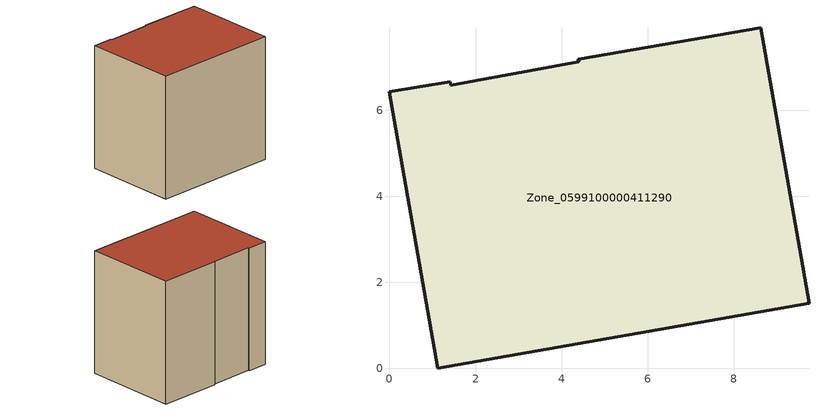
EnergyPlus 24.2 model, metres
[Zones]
Zone_0599100000411290
 floor ground (C_G): 1.41,6.67 1.42,6.58 4.4,7.12 4.39,7.18 8.63,7.92 9.75,1.51 1.12,0 0,6.42 z0
 wall outside (C_F): 9.75,1.51 8.63,7.92 4.39,7.18 4.4,7.12 1.42,6.58 1.41,6.67 0,6.42 1.12,0 9.75,1.51 z0:8.54
 roof outside (C_R): 1.42,6.58 1.41,6.67 0,6.42 1.12,0 9.75,1.51 8.63,7.92 4.39,7.18 4.4,7.12 z8.54
[BUILDING]
Pand.0599100000411290: North Axis=0; Terrain=City; Loads Convergence Tolerance Value=0.04; Temperature Convergence Tolerance Value=0.4; Solar Distribution=FullExterior; Maximum Number of Warmup Days=25; Minimum Number of Warmup Days=1
[Site:Location]
Rotterdam.The.Hague.AP_ZH_NLD Design_Conditions: Latitude=51.96; Longitude=4.45; Time Zone=1; Elevation=-4.5
[SITE:GROUNDTEMPERATURE:BUILDINGSURFACE]
18, 18, 18, 18, 18, 18, 18, 18, 18, 18, 18, 18
[MATERIAL] Thermal Absorptance=0.9; Solar Absorptance=0.7; Visible Absorptance=0.7
Name | Roughness | Thickness | Conductivity | Density | Specific Heat
G.TC.1992-2005 | MediumSmooth | 0.15 | 0.06 | 540 | 1210
F.TC.1992-2005 | Rough | 0.3 | 0.12 | 1920 | 840
R.TC.1992-2005 | MediumRough | 0.2 | 0.08 | 1500 | 1000
[CONSTRUCTION]
C_G: G.TC.1992-2005
C_F: F.TC.1992-2005
C_R: R.TC.1992-2005
[ZONE]
Zone_0599100000411290: Type=1; Multiplier=1; Ceiling Height=Autocalculate; Volume=Autocalculate; Floor Area=autocalculate; Part of Total Floor Area=Yes
[ZONEINFILTRATION:DESIGNFLOWRATE]
Infil_Zone_0599100000411290: Zone or ZoneList or Space or SpaceList=Zone_0599100000411290; Schedule=AlwaysOn; Design Flow Rate Calculation Method=Flow/Area; Flow Rate per Floor Area=0.0015; Constant Term Coefficient=1; Temperature Term Coefficient=0; Velocity Term Coefficient=0; Velocity Squared Term Coefficient=0
[HVACTEMPLATE:ZONE:IDEALLOADSAIRSYSTEM]
Zone_0599100000411290: Maximum Heating Supply Air Temperature=50; Minimum Cooling Supply Air Temperature=13; Maximum Heating Supply Air Humidity Ratio=0.0156; Minimum Cooling Supply Air Humidity Ratio=0.0077; Heating Limit=NoLimit; Cooling Limit=NoLimit; Dehumidification Control Type=ConstantSensibleHeatRatio; Cooling Sensible Heat Ratio=0.7; Dehumidification Setpoint=60; Humidification Control Type=None; Humidification Setpoint=30; Outdoor Air Method=None; Outdoor Air Flow Rate per Person=0.00944; Outdoor Air Flow Rate per Zone Floor Area=0; Outdoor Air Flow Rate per Zone=0; Demand Controlled Ventilation Type=None; Outdoor Air Economizer Type=NoEconomizer; Heat Recovery Type=None; Sensible Heat Recovery Effectiveness=0.7; Latent Heat Recovery Effectiveness=0.65
[ZONECONTROL:THERMOSTAT]
ThermostatControl_Zone_0599100000411290: Zone or ZoneList=Zone_0599100000411290; Control Type Schedule=DualSetpointControlType; Control 1=Thermostat_Zone_0599100000411290; Temperature Difference Between Cutout And Setpoint=0
[THERMOSTATSETPOINT:DUALSETPOINT]
Thermostat_Zone_0599100000411290: Heating Setpoint Temperature Schedule=HeatingSetpoint_Zone_0599100000411290; Cooling Setpoint Temperature Schedule=CoolingSetpoint_Zone_0599100000411290
[SCHEDULE:COMPACT]
HeatingSetpoint_Zone_0599100000411290: Through: 12/31, For: AllDays, Until: 24:00, 21
CoolingSetpoint_Zone_0599100000411290: Through: 12/31, For: AllDays, Until: 24:00, 24
DualSetpointControlType: Through: 12/31, For: AllDays, Until: 24:00, 4
AlwaysOn: Through: 12/31, For: AllDays, Until: 24:00, 1
